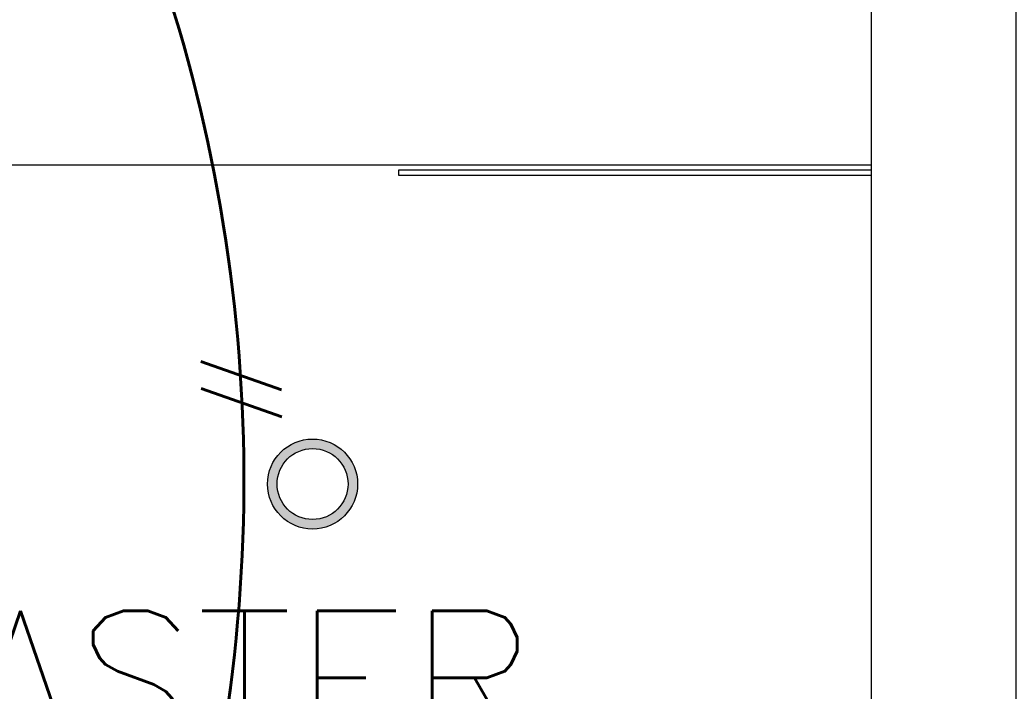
# Model space of a CAD drawing. Header units: metres. Extents: x 14 to 2416, y -346 to 476.
# Drawn here: x 147.201 to 148.577, y -84.247 to -83.32 of the extents above; entities that cross this region are included whole.
import ezdxf

# ---------------------------------------------------------------- set-up
doc = ezdxf.new("R2010")
doc.units = ezdxf.units.M
doc.linetypes.add('0', pattern=[0])
doc.layers.get('0').update_dxf_attribs({"linetype": '0', "lineweight": 20})
for name, color, linetype, lineweight in [('A-ANNO-TEXT', 20, 'Continuous', 13), ('A-WALL', 250, 'Continuous', 20), ('baños', 251, 'Continuous', 0), ('E Salida Luces', 22, 'Continuous', 40), ('E Tuberia Emp Losa', 22, 'Continuous', 40), ('MAVA -LUMINARIAS', 1, 'Continuous', 18), ('textos', 7, 'Continuous', 0)]:
    doc.layers.add(name, color=color, linetype=linetype, lineweight=lineweight)
doc.layers.add('MAVA Luminarias', color=1, linetype='Continuous')
doc.styles.get("Standard").update_dxf_attribs({"font": 'arial.ttf', "height": 0.1875})

# ---------------------------------------------------------------- blocks, each defined once
blk = doc.blocks.new('downlight')
at = {"layer": 'MAVA -LUMINARIAS'}
h = blk.add_hatch(color=3, dxfattribs=at)
h.dxf.hatch_style = 1
h.paths.add_polyline_path([(-5.416, -22.4571, 1), (-5.2917, -22.4571, 1)])
h.paths.add_polyline_path([(-5.3048, -22.4571, -1), (-5.4029, -22.4571, -1)], flags=16)
at = {"layer": 'MAVA -LUMINARIAS', "color": 3}
for radius in [0.0622, 0.049]:
    blk.add_circle((-5.3539, -22.4571), radius, dxfattribs=at)
blk = doc.blocks.new('PL BASE 2N NASAS 09')
at = {"layer": 'A-WALL'}
for p, q in [((174.1475, -23.8682), (174.1475, -20.6058)), ((173.9475, -21.6017), (173.9475, -23.8667))]:
    blk.add_line(p, q, dxfattribs=at)
at = {"layer": 'baños'}
blk.add_line((173.9475, -22.6608), (172.0475, -22.6608), dxfattribs=at)
blk.add_lwpolyline([(173.9475, -22.6754), (173.2954, -22.6754), (173.2954, -22.6676), (173.9475, -22.6676)], close=True, dxfattribs=at)
at = {"layer": 'textos', "insert": (172.4974, -24.1217), "char_height": 0.195, "width": 1.854973, "attachment_point": 7}
blk.add_mtext('{\\Fromans|c0;MASTER BATHROOM\\P2}', dxfattribs=at)
blk = doc.blocks.new('PL MUEBLES 2N NASAS 09')
blk.add_blockref('PL BASE 2N NASAS 09', (49.9143, 62.717))
blk = doc.blocks.new('A$C595364de')
blk.add_blockref('PL MUEBLES 2N NASAS 09', (-199.5618, -36.6052))
blk = doc.blocks.new('*U370')
for p, q in [((0.025, 1.368), (-1.049, -1.483)), ((0.987, 1.368), (-0.088, -1.483))]:
    blk.add_line(p, q)
blk = doc.blocks.new('*U465')
at = {"xscale": 0.03937007874015751, "yscale": 0.03937007874015751, "zscale": 0.03937007874015751, "rotation": 1.172840678345944}
blk.add_blockref('*U370', (0.0012, 0.0023), dxfattribs=at)

msp = doc.modelspace()

# ---------------------------------------------------------------- linework, layer by layer
at = {"layer": 'E Salida Luces'}
msp.add_arc((145.2944, -83.9557), 2.2161, 344.1821, 22.3337, dxfattribs=at)

# ---------------------------------------------------------------- block references
at = {"layer": 'A-ANNO-TEXT'}
msp.add_blockref('A$C595364de', (124.0766, -86.9711), dxfattribs=at)
at = {"layer": 'E Tuberia Emp Losa', "xscale": 0.9842519685039597, "yscale": 0.9842519685039597, "zscale": 0.9842519685039597, "rotation": 90.00000000000001}
msp.add_blockref('*U465', (147.507, -83.8298), dxfattribs=at)
at = {"layer": 'MAVA Luminarias'}
msp.add_blockref('downlight', (152.9592, -61.5037), dxfattribs=at)

doc.saveas('drawing.dxf')
